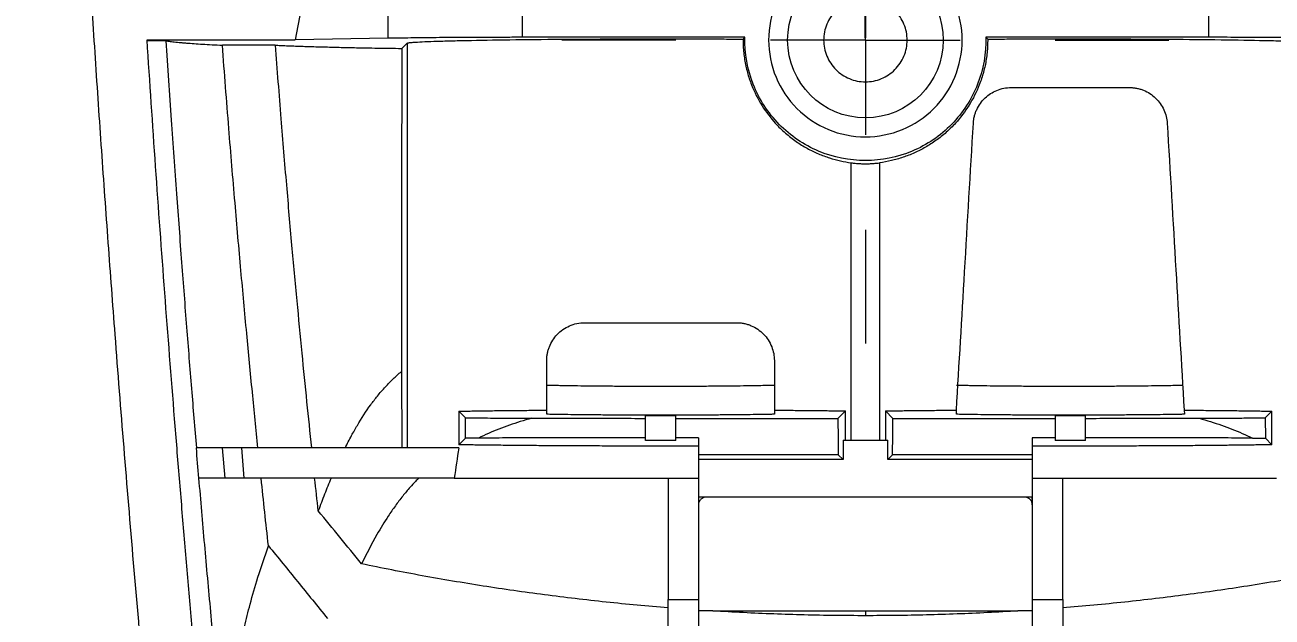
# Model space of a CAD drawing. Header units: inches. Extents: x 1631 to 3663, y 1126 to 1454.
# Drawn here: x 2382.95 to 2415.83, y 1269.89 to 1285.5 of the extents above; entities that cross this region are included whole.
import ezdxf

# ---------------------------------------------------------------- set-up
doc = ezdxf.new("R2010")
doc.units = ezdxf.units.IN
doc.header["$LTSCALE"] = 15
doc.styles.get("Standard").update_dxf_attribs({"font": 'txt', "bigfont": 'gbcbig.shx'})
doc.dimstyles.new('3', dxfattribs={"dimtxt": 3, "dimasz": 1, "dimexe": 0.18, "dimexo": 0.0625, "dimgap": 0.09, "dimtad": 0, "dimdsep": 46, "dimtxsty": 'Standard', "dimcen": 1, "dimclrd": 3, "dimclre": 3, "dimadec": 0, "dimazin": 2, "dimtfac": 1, "dimtofl": 0, "dimtmove": 0, "dimatfit": 3, "dimfxl": 1, "dimtolj": 1, "dimtzin": 0, "dimarcsym": 0})

# ---------------------------------------------------------------- blocks, each defined once
blk = doc.blocks.new('SW_CENTERMARKSYMBOL_1')
at = {"color": 0, "linetype": 'Continuous', "lineweight": 0}
for p, q in [((0, 5), (0, 8)), ((0, 0), (0, 2.5)), ((-5, 0), (-8, 0)), ((0, 0), (-2.5, 0)), ((0, 0), (0, -2.5)), ((0, 0), (2.5, 0)), ((5, 0), (8, 0)), ((0, -5), (0, -8))]:
    blk.add_line(p, q, dxfattribs=at)
blk = doc.blocks.new('*D274')
at = {"color": 3, "lineweight": -2}
for p, q in [((2382.955, 1339.332), (2382.955, 1343.191)), ((2405.107, 1285.167), (2405.107, 1343.191)), ((2383.955, 1343.011), (2388.441, 1343.011)), ((2404.107, 1343.011), (2399.621, 1343.011))]:
    blk.add_line(p, q, dxfattribs=at)
at = {"color": 3}
for points in [[(2383.955, 1343.177), (2383.955, 1342.844), (2382.955, 1343.011)], [(2404.107, 1343.177), (2404.107, 1342.844), (2405.107, 1343.011)]]:
    blk.add_solid(points, dxfattribs=at)
at = {"layer": 'Defpoints', "color": 0}
for p in [(2382.955, 1343.011), (2382.955, 1339.27), (2405.107, 1285.104)]:
    blk.add_point(p, dxfattribs=at)
at = {"color": 0, "insert": (2394.031, 1343.011), "char_height": 3, "attachment_point": 5}
blk.add_mtext('\\A1;22.15', dxfattribs=at)
blk = doc.blocks.new('*D275')
at = {"color": 3, "lineweight": -2}
for p, q in [((2405.107, 1285.167), (2405.107, 1342.416)), ((2406.107, 1342.236), (2410.593, 1342.236)), ((2426.26, 1342.236), (2421.773, 1342.236)), ((2427.26, 1339.332), (2427.26, 1342.416))]:
    blk.add_line(p, q, dxfattribs=at)
at = {"color": 3}
for points in [[(2406.107, 1342.402), (2406.107, 1342.069), (2405.107, 1342.236)], [(2426.26, 1342.402), (2426.26, 1342.069), (2427.26, 1342.236)]]:
    blk.add_solid(points, dxfattribs=at)
at = {"layer": 'Defpoints', "color": 0}
for p in [(2427.26, 1342.236), (2427.26, 1339.27), (2405.107, 1285.104)]:
    blk.add_point(p, dxfattribs=at)
at = {"color": 0, "insert": (2416.183, 1342.236), "char_height": 3, "attachment_point": 5}
blk.add_mtext('\\A1;22.15', dxfattribs=at)
blk = doc.blocks.new('*D276')
at = {"color": 3, "lineweight": -2}
for p, q in [((2421.067, 1307.996), (2433.765, 1307.996)), ((2433.585, 1306.996), (2433.585, 1287.706)), ((2433.585, 1257.236), (2433.585, 1276.526)), ((2405.17, 1256.236), (2433.765, 1256.236))]:
    blk.add_line(p, q, dxfattribs=at)
at = {"color": 3}
for points in [[(2433.418, 1306.996), (2433.751, 1306.996), (2433.585, 1307.996)], [(2433.418, 1257.236), (2433.751, 1257.236), (2433.585, 1256.236)]]:
    blk.add_solid(points, dxfattribs=at)
at = {"layer": 'Defpoints', "color": 0}
for p in [(2421.005, 1307.996), (2433.585, 1307.996), (2405.107, 1256.236)]:
    blk.add_point(p, dxfattribs=at)
at = {"color": 0, "insert": (2433.585, 1282.116), "char_height": 3, "attachment_point": 5, "rotation": 90}
blk.add_mtext('\\A1;51.76', dxfattribs=at)

msp = doc.modelspace()

# ---------------------------------------------------------------- linework, layer by layer
at = {"color": 7, "linetype": 'Continuous', "lineweight": 15}
for p, q in [((2390.226, 1285.897), (2390.081, 1285.109)), ((2392.531, 1285.152), (2392.531, 1285.857)), ((2396.066, 1285.178), (2396.066, 1285.831)), ((2414.148, 1285.831), (2414.148, 1285.178)), ((2386.173, 1285.109), (2390.081, 1285.109)), ((2386.671, 1285.088), (2386.173, 1285.088)), ((2389.549, 1284.97), (2388.159, 1284.97)), ((2392.531, 1285.152), (2390.081, 1285.109)), ((2392.888, 1284.886), (2393.026, 1285.024)), ((2393.026, 1285.024), (2393.026, 1274.354)), ((2401.931, 1285.178), (2396.066, 1285.178)), ((2414.148, 1285.178), (2408.283, 1285.178)), ((2408.283, 1285.178), (2408.331, 1285.131)), ((2404.731, 1274.554), (2404.731, 1281.869)), ((2405.483, 1281.869), (2405.483, 1274.554)), ((2396.707, 1275.348), (2396.707, 1276.654)), ((2402.707, 1276.654), (2402.707, 1275.348)), ((2394.39, 1275.322), (2394.39, 1274.437)), ((2394.39, 1275.322), (2394.567, 1275.145)), ((2394.565, 1274.612), (2394.567, 1275.145)), ((2396.707, 1275.24), (2396.707, 1275.348)), ((2399.307, 1275.205), (2400.107, 1275.205)), ((2399.307, 1274.553), (2399.307, 1275.205)), ((2400.107, 1274.553), (2400.107, 1275.205)), ((2402.707, 1275.348), (2402.707, 1275.24)), ((2404.382, 1275.13), (2404.582, 1275.329)), ((2404.582, 1274.554), (2404.582, 1275.329)), ((2405.633, 1275.329), (2405.633, 1274.554)), ((2405.633, 1275.329), (2405.832, 1275.13)), ((2407.507, 1275.24), (2407.507, 1275.351)), ((2407.507, 1275.24), (2407.507, 1275.348)), ((2410.107, 1275.205), (2410.907, 1275.205)), ((2410.107, 1275.205), (2410.107, 1274.553)), ((2410.907, 1274.553), (2410.907, 1275.205)), ((2413.508, 1275.348), (2413.514, 1275.24)), ((2415.647, 1275.145), (2415.824, 1275.322)), ((2415.647, 1275.145), (2415.65, 1274.612)), ((2415.824, 1274.437), (2415.824, 1275.322)), ((2394.565, 1274.612), (2394.39, 1274.437)), ((2400.107, 1274.553), (2399.307, 1274.553)), ((2400.707, 1274.623), (2400.107, 1274.622)), ((2400.707, 1274.623), (2400.707, 1274.402)), ((2400.707, 1274.402), (2400.707, 1273.554)), ((2404.518, 1274.554), (2404.518, 1274.044)), ((2404.518, 1274.554), (2404.582, 1274.554)), ((2405.633, 1274.554), (2405.697, 1274.554)), ((2405.697, 1274.044), (2405.697, 1274.554)), ((2410.107, 1274.622), (2409.507, 1274.623)), ((2409.507, 1274.623), (2409.507, 1274.402)), ((2409.507, 1274.402), (2409.507, 1273.554)), ((2410.907, 1274.553), (2410.107, 1274.553)), ((2415.824, 1274.437), (2415.65, 1274.612)), ((2388.166, 1274.354), (2387.473, 1274.354)), ((2388.231, 1273.554), (2388.166, 1274.354)), ((2388.66, 1274.354), (2388.166, 1274.354)), ((2388.66, 1274.354), (2388.726, 1273.554)), ((2394.388, 1274.354), (2388.66, 1274.354)), ((2404.391, 1274.17), (2404.518, 1274.044)), ((2405.697, 1274.044), (2405.823, 1274.17)), ((2404.518, 1274.044), (2400.707, 1274.044)), ((2409.507, 1274.044), (2405.697, 1274.044)), ((2388.231, 1273.554), (2387.541, 1273.554)), ((2388.725, 1273.554), (2388.231, 1273.554)), ((2394.27, 1273.554), (2388.725, 1273.554)), ((2409.507, 1273.054), (2400.707, 1273.054)), ((2399.907, 1270.36), (2400.707, 1270.36)), ((2409.507, 1270.36), (2410.307, 1270.36)), ((2401.085, 1270.055), (2400.707, 1270.054)), ((2409.507, 1270.054), (2409.129, 1270.055))]:
    msp.add_line(p, q, dxfattribs=at)
msp.add_circle((2405.107, 1285.104), 2.05, dxfattribs=at)
for points, knots in [([(2384.358, 1291.917), (2384.404, 1291.109), (2384.497, 1289.49), (2384.647, 1287.061), (2384.803, 1284.628), (2384.968, 1282.195), (2385.141, 1279.765), (2385.336, 1277.156), (2385.557, 1274.342), (2385.809, 1271.305), (2386.08, 1268.211), (2386.274, 1266.135), (2386.372, 1265.089)], [0, 0, 0, 0, 0.0900034, 0.1802726, 0.2707141, 0.3612297, 0.4517161, 0.542065, 0.6528956, 0.7664833, 0.8823593, 1, 1, 1, 1]), ([(2405.107, 1287.654), (2404.773, 1287.654), (2404.44, 1287.588), (2403.823, 1287.333), (2403.54, 1287.144), (2403.068, 1286.672), (2402.879, 1286.389), (2402.624, 1285.772), (2402.557, 1285.438), (2402.557, 1284.771), (2402.624, 1284.437), (2402.879, 1283.82), (2403.068, 1283.537), (2403.54, 1283.065), (2403.823, 1282.876), (2404.44, 1282.621), (2404.773, 1282.554), (2405.107, 1282.554)], [0, 0, 0, 0, 0.125, 0.125, 0.25, 0.25, 0.375, 0.375, 0.5, 0.5, 0.625, 0.625, 0.75, 0.75, 0.875, 0.875, 1, 1, 1, 1]), ([(2405.107, 1282.554), (2405.441, 1282.554), (2405.775, 1282.621), (2406.391, 1282.876), (2406.674, 1283.065), (2407.146, 1283.537), (2407.335, 1283.82), (2407.591, 1284.437), (2407.657, 1284.771), (2407.657, 1285.438), (2407.591, 1285.772), (2407.335, 1286.389), (2407.146, 1286.672), (2406.674, 1287.144), (2406.391, 1287.333), (2405.775, 1287.588), (2405.441, 1287.654), (2405.107, 1287.654)], [0, 0, 0, 0, 0.125, 0.125, 0.25, 0.25, 0.375, 0.375, 0.5, 0.5, 0.625, 0.625, 0.75, 0.75, 0.875, 0.875, 1, 1, 1, 1]), ([(2405.107, 1286.204), (2404.963, 1286.204), (2404.819, 1286.176), (2404.553, 1286.066), (2404.431, 1285.984), (2404.228, 1285.78), (2404.146, 1285.658), (2404.036, 1285.392), (2404.007, 1285.248), (2404.007, 1284.96), (2404.036, 1284.817), (2404.146, 1284.55), (2404.228, 1284.428), (2404.431, 1284.225), (2404.553, 1284.143), (2404.819, 1284.033), (2404.963, 1284.004), (2405.107, 1284.004)], [0, 0, 0, 0, 0.125, 0.125, 0.25, 0.25, 0.375, 0.375, 0.5, 0.5, 0.625, 0.625, 0.75, 0.75, 0.875, 0.875, 1, 1, 1, 1]), ([(2405.107, 1284.004), (2405.251, 1284.004), (2405.395, 1284.033), (2405.661, 1284.143), (2405.783, 1284.225), (2405.987, 1284.428), (2406.068, 1284.55), (2406.179, 1284.817), (2406.207, 1284.96), (2406.207, 1285.248), (2406.179, 1285.392), (2406.068, 1285.658), (2405.987, 1285.78), (2405.783, 1285.984), (2405.661, 1286.066), (2405.395, 1286.176), (2405.251, 1286.204), (2405.107, 1286.204)], [0, 0, 0, 0, 0.125, 0.125, 0.25, 0.25, 0.375, 0.375, 0.5, 0.5, 0.625, 0.625, 0.75, 0.75, 0.875, 0.875, 1, 1, 1, 1]), ([(2387.756, 1265.324), (2387.703, 1265.886), (2387.598, 1267.003), (2387.447, 1268.67), (2387.301, 1270.316), (2387.162, 1271.94), (2387.028, 1273.539), (2386.851, 1275.702), (2386.638, 1278.443), (2386.396, 1281.772), (2386.247, 1283.997), (2386.173, 1285.109)], [0, 0, 0, 0, 0.085545, 0.170122, 0.2536, 0.335855, 0.416774, 0.496248, 0.663867, 0.831914, 1, 1, 1, 1]), ([(2386.671, 1285.088), (2386.688, 1285.085), (2386.722, 1285.079), (2386.784, 1285.071), (2386.853, 1285.062), (2386.93, 1285.053), (2387.015, 1285.045), (2387.109, 1285.036), (2387.237, 1285.026), (2387.408, 1285.013), (2387.633, 1284.998), (2387.88, 1284.984), (2388.066, 1284.975), (2388.159, 1284.971)], [0, 0, 0, 0, 0.072781, 0.145316, 0.217628, 0.289735, 0.36166, 0.433422, 0.505044, 0.63267, 0.757612, 0.880006, 1, 1, 1, 1]), ([(2386.671, 1285.088), (2386.718, 1284.391), (2386.808, 1283.045), (2386.946, 1281.095), (2387.08, 1279.275), (2387.212, 1277.563), (2387.341, 1275.935), (2387.43, 1274.875), (2387.473, 1274.354)], [0, 0, 0, 0, 0.194482, 0.375593, 0.544485, 0.703157, 0.854264, 1, 1, 1, 1]), ([(2389.097, 1274.354), (2389.047, 1274.843), (2388.945, 1275.848), (2388.796, 1277.406), (2388.643, 1279.07), (2388.485, 1280.871), (2388.321, 1282.852), (2388.215, 1284.239), (2388.159, 1284.97)], [0, 0, 0, 0, 0.1383295, 0.2848615, 0.4408073, 0.6090009, 0.7937664, 1, 1, 1, 1]), ([(2389.549, 1284.971), (2389.597, 1284.968), (2389.693, 1284.964), (2389.845, 1284.958), (2390.001, 1284.952), (2390.163, 1284.946), (2390.396, 1284.938), (2390.711, 1284.929), (2391.116, 1284.918), (2391.527, 1284.908), (2391.902, 1284.901), (2392.247, 1284.895), (2392.557, 1284.89), (2392.777, 1284.887), (2392.888, 1284.886)], [0, 0, 0, 0, 0.065287, 0.129391, 0.192342, 0.254172, 0.314914, 0.449009, 0.575894, 0.688079, 0.792907, 0.86111, 0.930068, 1, 1, 1, 1]), ([(2389.549, 1284.97), (2389.599, 1284.324), (2389.694, 1283.095), (2389.84, 1281.337), (2389.98, 1279.736), (2390.116, 1278.259), (2390.248, 1276.883), (2390.376, 1275.591), (2390.463, 1274.758), (2390.505, 1274.354)], [0, 0, 0, 0, 0.182298, 0.346478, 0.496106, 0.634492, 0.763892, 0.885592, 1, 1, 1, 1]), ([(2396.066, 1285.178), (2395.993, 1285.178), (2395.847, 1285.178), (2395.628, 1285.177), (2395.412, 1285.177), (2395.197, 1285.176), (2394.984, 1285.176), (2394.773, 1285.175), (2394.564, 1285.174), (2394.357, 1285.173), (2394.098, 1285.171), (2393.793, 1285.168), (2393.45, 1285.165), (2393.125, 1285.161), (2392.816, 1285.157), (2392.626, 1285.154), (2392.531, 1285.152)], [0, 0, 0, 0, 0.056046, 0.111723, 0.167134, 0.222388, 0.27759, 0.33285, 0.388275, 0.44397, 0.500042, 0.600636, 0.700305, 0.799671, 0.899362, 1, 1, 1, 1]), ([(2393.026, 1285.024), (2393.029, 1285.025), (2393.035, 1285.028), (2393.057, 1285.033), (2393.089, 1285.037), (2393.132, 1285.042), (2393.184, 1285.046), (2393.288, 1285.054), (2393.48, 1285.064), (2393.811, 1285.076), (2394.224, 1285.088), (2394.874, 1285.102), (2395.858, 1285.117), (2397.02, 1285.128), (2398.013, 1285.134), (2398.783, 1285.136), (2399.566, 1285.138), (2400.265, 1285.137), (2400.871, 1285.136), (2401.384, 1285.134), (2401.717, 1285.132), (2401.884, 1285.131)], [0, 0, 0, 0, 0.020983, 0.041886, 0.062743, 0.083584, 0.104443, 0.125352, 0.188019, 0.250492, 0.312891, 0.375396, 0.500024, 0.62465, 0.68711, 0.749554, 0.811986, 0.874688, 0.916435, 0.958119, 1, 1, 1, 1]), ([(2401.884, 1285.131), (2401.884, 1285.07), (2401.885, 1284.95), (2401.899, 1284.77), (2401.923, 1284.593), (2401.955, 1284.42), (2401.996, 1284.252), (2402.046, 1284.087), (2402.155, 1283.784), (2402.364, 1283.37), (2402.683, 1282.953), (2402.995, 1282.649), (2403.279, 1282.428), (2403.572, 1282.246), (2403.869, 1282.102), (2404.165, 1281.993), (2404.456, 1281.913), (2404.639, 1281.884), (2404.731, 1281.869)], [0, 0, 0, 0, 0.034532, 0.068685, 0.102471, 0.135905, 0.169001, 0.201774, 0.234238, 0.353872, 0.467396, 0.54316, 0.618313, 0.693289, 0.768523, 0.844444, 0.92147, 1, 1, 1, 1]), ([(2405.107, 1281.928), (2404.685, 1281.928), (2404.263, 1282.013), (2403.486, 1282.34), (2403.13, 1282.582), (2402.54, 1283.186), (2402.306, 1283.547), (2401.997, 1284.332), (2401.922, 1284.756), (2401.931, 1285.178)], [0, 0, 0, 0, 0.25, 0.25, 0.5, 0.5, 0.75, 0.75, 1, 1, 1, 1]), ([(2408.283, 1285.178), (2408.293, 1284.756), (2408.217, 1284.332), (2407.908, 1283.547), (2407.674, 1283.186), (2407.084, 1282.582), (2406.729, 1282.34), (2405.951, 1282.013), (2405.529, 1281.928), (2405.107, 1281.928)], [0, 0, 0, 0, 0.25, 0.25, 0.5, 0.5, 0.75, 0.75, 1, 1, 1, 1]), ([(2408.331, 1285.131), (2408.33, 1285.072), (2408.329, 1284.953), (2408.316, 1284.777), (2408.294, 1284.603), (2408.262, 1284.43), (2408.221, 1284.26), (2408.17, 1284.092), (2408.062, 1283.791), (2407.855, 1283.375), (2407.541, 1282.965), (2407.24, 1282.668), (2406.974, 1282.455), (2406.692, 1282.275), (2406.397, 1282.125), (2406.093, 1282.007), (2405.782, 1281.918), (2405.585, 1281.886), (2405.483, 1281.869)], [0, 0, 0, 0, 0.033786, 0.067278, 0.100586, 0.133824, 0.167105, 0.200542, 0.234247, 0.350522, 0.467387, 0.537135, 0.607633, 0.679766, 0.754364, 0.832176, 0.913864, 1, 1, 1, 1]), ([(2408.331, 1285.131), (2408.414, 1285.131), (2408.58, 1285.132), (2408.833, 1285.134), (2409.087, 1285.135), (2409.344, 1285.136), (2409.602, 1285.136), (2410.036, 1285.137), (2410.648, 1285.138), (2411.431, 1285.136), (2412.201, 1285.134), (2413.195, 1285.128), (2414.356, 1285.117), (2415.341, 1285.102), (2415.991, 1285.088), (2416.403, 1285.076), (2416.735, 1285.064), (2416.954, 1285.052), (2417.087, 1285.042), (2417.164, 1285.033), (2417.18, 1285.027), (2417.189, 1285.024)], [0, 0, 0, 0, 0.020974, 0.041872, 0.062725, 0.083566, 0.104427, 0.125341, 0.188, 0.250479, 0.312881, 0.375385, 0.500013, 0.624641, 0.687102, 0.749544, 0.811973, 0.874681, 0.916419, 0.958105, 1, 1, 1, 1]), ([(2417.683, 1285.152), (2417.631, 1285.153), (2417.526, 1285.155), (2417.362, 1285.157), (2417.192, 1285.16), (2417.017, 1285.162), (2416.836, 1285.164), (2416.651, 1285.166), (2416.46, 1285.168), (2416.263, 1285.17), (2416.009, 1285.172), (2415.694, 1285.174), (2415.316, 1285.175), (2414.932, 1285.177), (2414.542, 1285.178), (2414.28, 1285.178), (2414.148, 1285.178)], [0, 0, 0, 0, 0.056048, 0.111726, 0.167139, 0.222393, 0.277596, 0.332856, 0.38828, 0.443974, 0.500044, 0.600641, 0.700311, 0.799676, 0.899365, 1, 1, 1, 1]), ([(2392.888, 1284.886), (2392.887, 1284.543), (2392.886, 1283.86), (2392.884, 1282.839), (2392.883, 1281.827), (2392.881, 1280.425), (2392.879, 1278.607), (2392.878, 1277.123), (2392.878, 1276.37)], [0, 0, 0, 0, 0.121062, 0.241089, 0.360089, 0.478069, 0.735104, 1, 1, 1, 1]), ([(2407.952, 1282.913), (2407.954, 1282.944), (2407.96, 1283.006), (2407.978, 1283.096), (2408.004, 1283.184), (2408.052, 1283.301), (2408.132, 1283.44), (2408.257, 1283.584), (2408.404, 1283.699), (2408.571, 1283.786), (2408.754, 1283.844), (2408.885, 1283.851), (2408.95, 1283.854)], [0, 0, 0, 0, 0.060019, 0.1195002, 0.1790442, 0.2392497, 0.3673274, 0.4933075, 0.616009, 0.7397821, 0.8701693, 1, 1, 1, 1]), ([(2412.064, 1283.854), (2412.096, 1283.854), (2412.16, 1283.852), (2412.254, 1283.838), (2412.346, 1283.816), (2412.467, 1283.774), (2412.609, 1283.701), (2412.76, 1283.581), (2412.885, 1283.437), (2412.978, 1283.273), (2413.042, 1283.096), (2413.056, 1282.974), (2413.063, 1282.913)], [0, 0, 0, 0, 0.063589, 0.126725, 0.189947, 0.253795, 0.383137, 0.510841, 0.636805, 0.762234, 0.881507, 1, 1, 1, 1]), ([(2407.507, 1275.349), (2407.578, 1276.564), (2407.727, 1279.085), (2407.875, 1281.607), (2407.952, 1282.913)], [0, 0, 0, 0, 0.481898, 1, 1, 1, 1]), ([(2413.063, 1282.913), (2413.138, 1281.625), (2413.287, 1279.103), (2413.435, 1276.582), (2413.508, 1275.348)], [0, 0, 0, 0, 0.510838, 1, 1, 1, 1]), ([(2404.731, 1281.869), (2404.748, 1281.867), (2404.78, 1281.863), (2404.837, 1281.857), (2404.91, 1281.851), (2405, 1281.846), (2405.107, 1281.844), (2405.214, 1281.846), (2405.315, 1281.852), (2405.408, 1281.86), (2405.458, 1281.866), (2405.483, 1281.869)], [0, 0, 0, 0, 0.083432, 0.165926, 0.249137, 0.374615, 0.499886, 0.624949, 0.750472, 0.87512, 1, 1, 1, 1]), ([(2396.707, 1276.654), (2396.708, 1276.686), (2396.71, 1276.749), (2396.723, 1276.842), (2396.745, 1276.933), (2396.786, 1277.053), (2396.86, 1277.197), (2396.98, 1277.35), (2397.129, 1277.479), (2397.305, 1277.577), (2397.5, 1277.642), (2397.638, 1277.65), (2397.707, 1277.654)], [0, 0, 0, 0, 0.0579047, 0.1153889, 0.173086, 0.2316223, 0.3527384, 0.4753559, 0.6027902, 0.7325613, 0.8665274, 1, 1, 1, 1]), ([(2397.707, 1277.654), (2398.353, 1277.654), (2399.03, 1277.654), (2400.384, 1277.654), (2401.061, 1277.654), (2401.707, 1277.654)], [0, 0, 0, 0, 0.5, 0.5, 1, 1, 1, 1]), ([(2401.707, 1277.654), (2401.741, 1277.654), (2401.808, 1277.652), (2401.906, 1277.636), (2402.003, 1277.612), (2402.127, 1277.566), (2402.274, 1277.487), (2402.426, 1277.36), (2402.551, 1277.203), (2402.64, 1277.028), (2402.697, 1276.842), (2402.704, 1276.717), (2402.707, 1276.654)], [0, 0, 0, 0, 0.064849, 0.129182, 0.193583, 0.258634, 0.388816, 0.515899, 0.642423, 0.770026, 0.88512, 1, 1, 1, 1]), ([(2391.394, 1274.354), (2391.45, 1274.462), (2391.552, 1274.662), (2391.769, 1275.046), (2391.993, 1275.395), (2392.249, 1275.73), (2392.446, 1275.957), (2392.658, 1276.174), (2392.804, 1276.305), (2392.878, 1276.37)], [0, 0, 0, 0, 0.148006, 0.273451, 0.533331, 0.646089, 0.77389, 0.886591, 1, 1, 1, 1]), ([(2392.878, 1276.37), (2392.88, 1276.06), (2392.884, 1275.388), (2392.888, 1274.716), (2392.89, 1274.354)], [0, 0, 0, 0, 0.461069, 1, 1, 1, 1]), ([(2396.707, 1276.011), (2396.739, 1276.01), (2396.803, 1276.009), (2396.908, 1276.006), (2397.02, 1276.004), (2397.14, 1276.001), (2397.329, 1275.998), (2397.604, 1275.994), (2397.982, 1275.989), (2398.388, 1275.986), (2398.957, 1275.983), (2399.707, 1275.981), (2400.457, 1275.983), (2401.027, 1275.986), (2401.432, 1275.989), (2401.81, 1275.994), (2402.116, 1275.998), (2402.357, 1276.003), (2402.545, 1276.007), (2402.653, 1276.01), (2402.707, 1276.011)], [0, 0, 0, 0, 0.025279, 0.050403, 0.075442, 0.100462, 0.125532, 0.188129, 0.250629, 0.312969, 0.375502, 0.500003, 0.624506, 0.686966, 0.749382, 0.811809, 0.874485, 0.916198, 0.957931, 1, 1, 1, 1]), ([(2407.507, 1276.011), (2407.539, 1276.01), (2407.602, 1276.009), (2407.706, 1276.006), (2407.817, 1276.004), (2407.935, 1276.001), (2408.122, 1275.998), (2408.393, 1275.994), (2408.765, 1275.99), (2409.166, 1275.986), (2409.728, 1275.983), (2410.47, 1275.981), (2411.213, 1275.983), (2411.779, 1275.986), (2412.184, 1275.989), (2412.562, 1275.993), (2412.869, 1275.998), (2413.112, 1276.002), (2413.303, 1276.006), (2413.413, 1276.009), (2413.469, 1276.01)], [0, 0, 0, 0, 0.0252732, 0.0503956, 0.0754332, 0.1004529, 0.1255214, 0.1881152, 0.2506171, 0.3129585, 0.375492, 0.5000035, 0.6245161, 0.6869756, 0.7493943, 0.8118217, 0.8744954, 0.9162072, 0.9579389, 1, 1, 1, 1]), ([(2394.39, 1275.322), (2394.445, 1275.323), (2394.554, 1275.325), (2394.728, 1275.327), (2394.906, 1275.33), (2395.091, 1275.333), (2395.28, 1275.335), (2395.474, 1275.337), (2395.672, 1275.34), (2395.873, 1275.342), (2396.078, 1275.343), (2396.285, 1275.345), (2396.494, 1275.347), (2396.637, 1275.348), (2396.707, 1275.348)], [0, 0, 0, 0, 0.088153, 0.175429, 0.261829, 0.347353, 0.432001, 0.515772, 0.598667, 0.680686, 0.761829, 0.842095, 0.921486, 1, 1, 1, 1]), ([(2394.567, 1275.145), (2394.675, 1275.144), (2394.894, 1275.143), (2395.231, 1275.142), (2395.579, 1275.14), (2395.939, 1275.139), (2396.184, 1275.138), (2396.308, 1275.138)], [0, 0, 0, 0, 0.189042, 0.383463, 0.583367, 0.78885, 1, 1, 1, 1]), ([(2396.308, 1275.138), (2396.209, 1275.108), (2396.012, 1275.05), (2395.724, 1274.953), (2395.444, 1274.85), (2395.171, 1274.738), (2394.995, 1274.655), (2394.907, 1274.614)], [0, 0, 0, 0, 0.20492, 0.404835, 0.602664, 0.800911, 1, 1, 1, 1]), ([(2396.308, 1275.138), (2396.558, 1275.137), (2397.057, 1275.136), (2397.806, 1275.135), (2398.556, 1275.134), (2399.057, 1275.133), (2399.307, 1275.133)], [0, 0, 0, 0, 0.25021, 0.500259, 0.750179, 1, 1, 1, 1]), ([(2402.707, 1275.24), (2402.675, 1275.239), (2402.612, 1275.238), (2402.507, 1275.236), (2402.395, 1275.234), (2402.276, 1275.232), (2402.087, 1275.229), (2401.813, 1275.226), (2401.435, 1275.222), (2401.029, 1275.22), (2400.459, 1275.217), (2399.707, 1275.216), (2398.956, 1275.217), (2398.385, 1275.22), (2397.979, 1275.222), (2397.602, 1275.226), (2397.297, 1275.23), (2397.056, 1275.233), (2396.869, 1275.236), (2396.761, 1275.239), (2396.707, 1275.24)], [0, 0, 0, 0, 0.025198, 0.050243, 0.075202, 0.100143, 0.125134, 0.187708, 0.25018, 0.312607, 0.375228, 0.500012, 0.624795, 0.687342, 0.749844, 0.81224, 0.87489, 0.916469, 0.958068, 1, 1, 1, 1]), ([(2400.107, 1275.132), (2400.392, 1275.132), (2400.961, 1275.131), (2401.816, 1275.131), (2402.671, 1275.13), (2403.526, 1275.13), (2404.097, 1275.13), (2404.382, 1275.13)], [0, 0, 0, 0, 0.200004, 0.399975, 0.599944, 0.799942, 1, 1, 1, 1]), ([(2402.707, 1275.348), (2402.782, 1275.348), (2402.931, 1275.347), (2403.151, 1275.345), (2403.368, 1275.343), (2403.582, 1275.341), (2403.792, 1275.339), (2403.997, 1275.337), (2404.198, 1275.334), (2404.394, 1275.332), (2404.519, 1275.33), (2404.582, 1275.329)], [0, 0, 0, 0, 0.106776, 0.214636, 0.32358, 0.433607, 0.544719, 0.656913, 0.770192, 0.884554, 1, 1, 1, 1]), ([(2404.382, 1275.13), (2404.384, 1274.969), (2404.387, 1274.647), (2404.39, 1274.329), (2404.391, 1274.171)], [0, 0, 0, 0, 0.500003, 1, 1, 1, 1]), ([(2405.633, 1275.329), (2405.691, 1275.33), (2405.807, 1275.332), (2405.989, 1275.334), (2406.172, 1275.336), (2406.359, 1275.338), (2406.548, 1275.34), (2406.738, 1275.342), (2406.929, 1275.344), (2407.121, 1275.346), (2407.313, 1275.347), (2407.443, 1275.348), (2407.507, 1275.349)], [0, 0, 0, 0, 0.10789, 0.214026, 0.318409, 0.421039, 0.521916, 0.621039, 0.718409, 0.814026, 0.90789, 1, 1, 1, 1]), ([(2405.823, 1274.171), (2405.825, 1274.329), (2405.828, 1274.647), (2405.83, 1274.969), (2405.832, 1275.13)], [0, 0, 0, 0, 0.499948, 1, 1, 1, 1]), ([(2405.832, 1275.13), (2406.117, 1275.13), (2406.688, 1275.13), (2407.544, 1275.13), (2408.399, 1275.131), (2409.253, 1275.131), (2409.823, 1275.132), (2410.107, 1275.132)], [0, 0, 0, 0, 0.2000589, 0.4000575, 0.6000265, 0.7999971, 1, 1, 1, 1]), ([(2413.514, 1275.24), (2413.482, 1275.239), (2413.419, 1275.238), (2413.314, 1275.236), (2413.203, 1275.234), (2413.084, 1275.232), (2412.896, 1275.229), (2412.621, 1275.226), (2412.244, 1275.223), (2411.838, 1275.22), (2411.267, 1275.217), (2410.514, 1275.216), (2409.761, 1275.217), (2409.189, 1275.22), (2408.782, 1275.222), (2408.403, 1275.226), (2408.098, 1275.23), (2407.857, 1275.233), (2407.669, 1275.236), (2407.561, 1275.239), (2407.507, 1275.24)], [0, 0, 0, 0, 0.025198, 0.050243, 0.075203, 0.100143, 0.125134, 0.187709, 0.25018, 0.312607, 0.375229, 0.500012, 0.624794, 0.687341, 0.749843, 0.812239, 0.874889, 0.916465, 0.958064, 1, 1, 1, 1]), ([(2410.907, 1275.133), (2411.157, 1275.133), (2411.658, 1275.134), (2412.408, 1275.135), (2413.158, 1275.136), (2413.657, 1275.137), (2413.906, 1275.138)], [0, 0, 0, 0, 0.24981, 0.499726, 0.74978, 1, 1, 1, 1]), ([(2413.508, 1275.348), (2413.585, 1275.348), (2413.74, 1275.347), (2413.968, 1275.345), (2414.193, 1275.343), (2414.415, 1275.341), (2414.633, 1275.339), (2414.847, 1275.336), (2415.056, 1275.334), (2415.259, 1275.331), (2415.455, 1275.328), (2415.645, 1275.325), (2415.764, 1275.323), (2415.824, 1275.322)], [0, 0, 0, 0, 0.085696, 0.172434, 0.260215, 0.349039, 0.438905, 0.529814, 0.621766, 0.71476, 0.808798, 0.903877, 1, 1, 1, 1]), ([(2413.906, 1275.138), (2414.061, 1275.138), (2414.365, 1275.139), (2414.809, 1275.141), (2415.236, 1275.143), (2415.512, 1275.144), (2415.647, 1275.145)], [0, 0, 0, 0, 0.263044, 0.517271, 0.762857, 1, 1, 1, 1]), ([(2413.906, 1275.138), (2414.006, 1275.108), (2414.203, 1275.049), (2414.491, 1274.953), (2414.771, 1274.85), (2415.043, 1274.738), (2415.22, 1274.655), (2415.308, 1274.614)], [0, 0, 0, 0, 0.205239, 0.405306, 0.603132, 0.801224, 1, 1, 1, 1]), ([(2400.707, 1274.402), (2400.623, 1274.401), (2400.454, 1274.401), (2400.197, 1274.401), (2399.939, 1274.401), (2399.679, 1274.401), (2399.417, 1274.401), (2399.154, 1274.401), (2398.89, 1274.401), (2398.626, 1274.402), (2398.363, 1274.403), (2398.1, 1274.404), (2397.838, 1274.405), (2397.578, 1274.406), (2397.319, 1274.407), (2397.064, 1274.408), (2396.811, 1274.41), (2396.562, 1274.412), (2396.317, 1274.414), (2396.077, 1274.416), (2395.842, 1274.418), (2395.613, 1274.42), (2395.39, 1274.423), (2395.174, 1274.425), (2394.965, 1274.428), (2394.764, 1274.431), (2394.571, 1274.434), (2394.45, 1274.436), (2394.39, 1274.437)], [0, 0, 0, 0, 0.035737, 0.071692, 0.107864, 0.144255, 0.180863, 0.21769, 0.254734, 0.291997, 0.329477, 0.367175, 0.405092, 0.443226, 0.481578, 0.520148, 0.558937, 0.597943, 0.637167, 0.67661, 0.71627, 0.756149, 0.796245, 0.83656, 0.877093, 0.917844, 0.958813, 1, 1, 1, 1]), ([(2394.907, 1274.614), (2394.849, 1274.613), (2394.735, 1274.613), (2394.621, 1274.612), (2394.565, 1274.612)], [0, 0, 0, 0, 0.502007, 1, 1, 1, 1]), ([(2399.307, 1274.621), (2399.062, 1274.621), (2398.571, 1274.62), (2397.835, 1274.619), (2397.101, 1274.618), (2396.368, 1274.617), (2395.637, 1274.615), (2395.15, 1274.614), (2394.907, 1274.614)], [0, 0, 0, 0, 0.166862, 0.333619, 0.500291, 0.666898, 0.833461, 1, 1, 1, 1]), ([(2404.731, 1274.554), (2404.825, 1274.554), (2404.965, 1274.554), (2405.249, 1274.554), (2405.39, 1274.554), (2405.483, 1274.554)], [0, 0, 0, 0, 0.5, 0.5, 1, 1, 1, 1]), ([(2415.824, 1274.437), (2415.77, 1274.436), (2415.662, 1274.434), (2415.49, 1274.432), (2415.312, 1274.429), (2415.127, 1274.426), (2414.937, 1274.424), (2414.74, 1274.422), (2414.538, 1274.42), (2414.332, 1274.418), (2414.12, 1274.416), (2413.905, 1274.414), (2413.686, 1274.412), (2413.463, 1274.41), (2413.238, 1274.409), (2413.01, 1274.408), (2412.779, 1274.406), (2412.547, 1274.405), (2412.313, 1274.404), (2412.078, 1274.403), (2411.842, 1274.403), (2411.606, 1274.402), (2411.369, 1274.401), (2411.133, 1274.401), (2410.897, 1274.401), (2410.662, 1274.401), (2410.428, 1274.401), (2410.195, 1274.401), (2409.964, 1274.401), (2409.734, 1274.401), (2409.583, 1274.401), (2409.507, 1274.402)], [0, 0, 0, 0, 0.036936, 0.073698, 0.110283, 0.146694, 0.182929, 0.218989, 0.254874, 0.290583, 0.326117, 0.361476, 0.396659, 0.431668, 0.466501, 0.501159, 0.535641, 0.569948, 0.60408, 0.638037, 0.671819, 0.705425, 0.738856, 0.772113, 0.805193, 0.838099, 0.87083, 0.903385, 0.935765, 0.96797, 1, 1, 1, 1]), ([(2415.308, 1274.614), (2415.064, 1274.614), (2414.578, 1274.615), (2413.846, 1274.617), (2413.113, 1274.618), (2412.379, 1274.619), (2411.644, 1274.62), (2411.153, 1274.621), (2410.907, 1274.621)], [0, 0, 0, 0, 0.166535, 0.333096, 0.499702, 0.666375, 0.833134, 1, 1, 1, 1]), ([(2415.308, 1274.614), (2415.364, 1274.613), (2415.479, 1274.613), (2415.592, 1274.612), (2415.65, 1274.612)], [0, 0, 0, 0, 0.4957008, 1, 1, 1, 1]), ([(2404.391, 1274.171), (2404.145, 1274.17), (2403.653, 1274.17), (2402.915, 1274.17), (2402.178, 1274.17), (2401.442, 1274.169), (2400.952, 1274.169), (2400.707, 1274.168)], [0, 0, 0, 0, 0.200325, 0.400488, 0.600489, 0.800326, 1, 1, 1, 1]), ([(2409.507, 1274.168), (2409.262, 1274.169), (2408.772, 1274.169), (2408.036, 1274.17), (2407.299, 1274.17), (2406.562, 1274.17), (2406.069, 1274.17), (2405.823, 1274.171)], [0, 0, 0, 0, 0.199668, 0.399503, 0.599503, 0.799669, 1, 1, 1, 1]), ([(2388.198, 1266.421), (2388.139, 1267.026), (2388.021, 1268.23), (2387.853, 1270.025), (2387.692, 1271.798), (2387.591, 1272.972), (2387.541, 1273.555)], [0, 0, 0, 0, 0.255023, 0.506985, 0.755447, 1, 1, 1, 1]), ([(2389.372, 1271.772), (2389.339, 1272.069), (2389.274, 1272.663), (2389.211, 1273.257), (2389.18, 1273.554)], [0, 0, 0, 0, 0.4996266, 1, 1, 1, 1]), ([(2391.025, 1273.554), (2390.966, 1273.414), (2390.847, 1273.127), (2390.741, 1272.839), (2390.686, 1272.692)], [0, 0, 0, 0, 0.488061, 1, 1, 1, 1]), ([(2393.334, 1273.554), (2393.306, 1273.526), (2393.228, 1273.449), (2393.085, 1273.294), (2392.905, 1273.08), (2392.712, 1272.825), (2392.482, 1272.488), (2392.171, 1271.979), (2391.957, 1271.556), (2391.826, 1271.298)], [0, 0, 0, 0, 0.041648, 0.114023, 0.22277, 0.338121, 0.459506, 0.669121, 1, 1, 1, 1]), ([(2394.27, 1273.554), (2394.626, 1273.554), (2395.052, 1273.554), (2396.009, 1273.554), (2396.54, 1273.554), (2397.669, 1273.554), (2398.266, 1273.554), (2399.483, 1273.554), (2400.101, 1273.554), (2400.707, 1273.554)], [0, 0, 0, 0, 0.25, 0.25, 0.5, 0.5, 0.75, 0.75, 1, 1, 1, 1]), ([(2409.507, 1273.554), (2410.113, 1273.554), (2410.732, 1273.554), (2411.948, 1273.554), (2412.545, 1273.554), (2413.674, 1273.554), (2414.206, 1273.554), (2415.163, 1273.554), (2415.588, 1273.554), (2415.944, 1273.554)], [0, 0, 0, 0, 0.25, 0.25, 0.5, 0.5, 0.75, 0.75, 1, 1, 1, 1]), ([(2400.907, 1273.056), (2400.895, 1273.055), (2400.87, 1273.053), (2400.821, 1273.038), (2400.764, 1273.002), (2400.727, 1272.947), (2400.709, 1272.896), (2400.708, 1272.868), (2400.707, 1272.854)], [0, 0, 0, 0, 0.103248, 0.210442, 0.441894, 0.704793, 0.85048, 1, 1, 1, 1]), ([(2409.507, 1272.851), (2409.507, 1272.866), (2409.505, 1272.895), (2409.488, 1272.947), (2409.45, 1273.002), (2409.393, 1273.038), (2409.344, 1273.053), (2409.319, 1273.055), (2409.307, 1273.056)], [0, 0, 0, 0, 0.151742, 0.301411, 0.562072, 0.790981, 0.897942, 1, 1, 1, 1]), ([(2391.826, 1271.298), (2391.636, 1271.532), (2391.258, 1271.998), (2390.876, 1272.461), (2390.686, 1272.692)], [0, 0, 0, 0, 0.5021968, 1, 1, 1, 1]), ([(2388.198, 1266.421), (2388.21, 1266.541), (2388.233, 1266.782), (2388.278, 1267.153), (2388.33, 1267.534), (2388.391, 1267.925), (2388.46, 1268.325), (2388.538, 1268.735), (2388.629, 1269.172), (2388.744, 1269.67), (2388.897, 1270.266), (2389.101, 1270.978), (2389.277, 1271.495), (2389.372, 1271.772)], [0, 0, 0, 0, 0.072146, 0.145309, 0.219475, 0.29463, 0.370755, 0.447815, 0.525769, 0.613986, 0.722712, 0.851553, 1, 1, 1, 1]), ([(2389.372, 1271.772), (2389.629, 1271.458), (2390.149, 1270.822), (2390.665, 1270.182), (2390.927, 1269.858)], [0, 0, 0, 0, 0.49336, 1, 1, 1, 1]), ([(2399.907, 1270.138), (2399.634, 1270.161), (2399.089, 1270.206), (2398.274, 1270.287), (2397.46, 1270.378), (2396.648, 1270.479), (2395.839, 1270.59), (2395.032, 1270.711), (2394.227, 1270.842), (2393.424, 1270.983), (2392.624, 1271.134), (2392.092, 1271.243), (2391.826, 1271.298)], [0, 0, 0, 0, 0.100468, 0.200788, 0.300975, 0.401048, 0.501023, 0.600915, 0.700742, 0.800521, 0.900268, 1, 1, 1, 1]), ([(2418.388, 1271.298), (2418.123, 1271.243), (2417.591, 1271.134), (2416.79, 1270.983), (2415.987, 1270.842), (2415.182, 1270.711), (2414.375, 1270.59), (2413.566, 1270.479), (2412.755, 1270.378), (2411.941, 1270.287), (2411.125, 1270.206), (2410.58, 1270.161), (2410.307, 1270.138)], [0, 0, 0, 0, 0.099731, 0.199477, 0.299255, 0.399082, 0.498974, 0.598948, 0.699022, 0.79921, 0.899531, 1, 1, 1, 1]), ([(2399.907, 1263.985), (2399.907, 1264.025), (2399.907, 1264.103), (2399.907, 1264.231), (2399.907, 1264.364), (2399.907, 1264.504), (2399.907, 1264.651), (2399.907, 1264.804), (2399.907, 1264.964), (2399.907, 1265.307), (2399.907, 1265.872), (2399.907, 1266.713), (2399.907, 1267.614), (2399.907, 1268.391), (2399.907, 1269.009), (2399.907, 1269.462), (2399.907, 1269.914), (2399.907, 1270.211), (2399.907, 1270.36)], [0, 0, 0, 0, 0.030645, 0.061161, 0.091591, 0.12198, 0.152371, 0.182808, 0.213335, 0.243996, 0.371972, 0.500021, 0.627998, 0.756047, 0.817197, 0.878006, 0.938823, 1, 1, 1, 1]), ([(2400.707, 1270.36), (2400.707, 1270.285), (2400.707, 1270.137), (2400.707, 1269.912), (2400.707, 1269.688), (2400.707, 1269.462), (2400.707, 1269.237), (2400.707, 1269.01), (2400.707, 1268.784), (2400.707, 1268.317), (2400.707, 1267.615), (2400.707, 1266.714), (2400.707, 1265.873), (2400.707, 1265.247), (2400.707, 1264.801), (2400.707, 1264.501), (2400.707, 1264.225), (2400.707, 1264.065), (2400.707, 1263.985)], [0, 0, 0, 0, 0.030645, 0.061161, 0.091591, 0.12198, 0.152371, 0.182808, 0.213335, 0.243996, 0.371972, 0.500021, 0.627998, 0.756047, 0.817197, 0.878006, 0.938823, 1, 1, 1, 1]), ([(2409.507, 1270.36), (2409.507, 1269.753), (2409.507, 1269.128), (2409.507, 1267.896), (2409.507, 1267.29), (2409.507, 1266.157), (2409.507, 1265.629), (2409.507, 1264.702), (2409.507, 1264.302), (2409.507, 1263.985)], [0, 0, 0, 0, 0.25, 0.25, 0.5, 0.5, 0.75, 0.75, 1, 1, 1, 1]), ([(2410.307, 1270.36), (2410.307, 1270.285), (2410.307, 1270.137), (2410.307, 1269.912), (2410.307, 1269.688), (2410.307, 1269.462), (2410.307, 1269.237), (2410.307, 1269.01), (2410.307, 1268.784), (2410.307, 1268.317), (2410.307, 1267.615), (2410.307, 1266.714), (2410.307, 1265.873), (2410.307, 1265.247), (2410.307, 1264.801), (2410.307, 1264.501), (2410.307, 1264.225), (2410.307, 1264.065), (2410.307, 1263.985)], [0, 0, 0, 0, 0.030645, 0.061161, 0.091591, 0.12198, 0.152371, 0.182808, 0.213335, 0.243996, 0.371972, 0.500021, 0.627998, 0.756047, 0.817197, 0.878006, 0.938823, 1, 1, 1, 1]), ([(2405.107, 1269.93), (2404.838, 1269.931), (2404.301, 1269.933), (2403.496, 1269.949), (2402.691, 1269.974), (2401.888, 1270.008), (2401.353, 1270.039), (2401.085, 1270.055)], [0, 0, 0, 0, 0.200326, 0.400457, 0.600426, 0.800263, 1, 1, 1, 1]), ([(2401.085, 1270.055), (2401.352, 1270.055), (2401.886, 1270.055), (2402.689, 1270.055), (2403.494, 1270.055), (2404.3, 1270.054), (2404.838, 1270.054), (2405.107, 1270.054)], [0, 0, 0, 0, 0.199311, 0.398962, 0.598957, 0.799302, 1, 1, 1, 1]), ([(2405.107, 1270.054), (2405.376, 1270.054), (2405.915, 1270.054), (2406.721, 1270.055), (2407.525, 1270.055), (2408.328, 1270.055), (2408.862, 1270.055), (2409.129, 1270.055)], [0, 0, 0, 0, 0.200707, 0.401055, 0.601051, 0.800697, 1, 1, 1, 1]), ([(2409.129, 1270.055), (2408.862, 1270.039), (2408.326, 1270.008), (2407.523, 1269.974), (2406.718, 1269.949), (2405.913, 1269.933), (2405.376, 1269.931), (2405.107, 1269.93)], [0, 0, 0, 0, 0.19974, 0.399579, 0.599547, 0.799677, 1, 1, 1, 1])]:
    msp.add_open_spline(points, degree=3, knots=knots, dxfattribs=at)
for points in [[(2401.931, 1285.178), (2401.915, 1285.162), (2401.899, 1285.147), (2401.884, 1285.131)], [(2408.95, 1283.854), (2409.969, 1283.854), (2411.045, 1283.854), (2412.064, 1283.854)], [(2404.582, 1274.554), (2404.632, 1274.554), (2404.682, 1274.554), (2404.731, 1274.554)], [(2405.483, 1274.554), (2405.532, 1274.554), (2405.582, 1274.554), (2405.633, 1274.554)], [(2387.541, 1273.555), (2387.518, 1273.82), (2387.495, 1274.087), (2387.473, 1274.354)], [(2394.388, 1274.354), (2394.348, 1274.088), (2394.308, 1273.821), (2394.27, 1273.554)], [(2390.686, 1272.692), (2390.655, 1272.979), (2390.623, 1273.267), (2390.591, 1273.554)], [(2399.907, 1273.554), (2399.907, 1272.489), (2399.907, 1271.424), (2399.907, 1270.36)], [(2400.707, 1273.554), (2400.707, 1273.022), (2400.707, 1271.956), (2400.707, 1270.892), (2400.707, 1270.36)], [(2409.507, 1273.554), (2409.507, 1272.489), (2409.507, 1271.424), (2409.507, 1270.36)], [(2410.307, 1270.36), (2410.307, 1271.424), (2410.307, 1272.489), (2410.307, 1273.554)], [(2409.507, 1272.851), (2409.507, 1272.919), (2409.507, 1272.986), (2409.507, 1273.054)], [(2405.107, 1270.054), (2405.107, 1270.013), (2405.107, 1269.972), (2405.107, 1269.93)]]:
    msp.add_open_spline(points, degree=3, dxfattribs=at)

# ---------------------------------------------------------------- block references
at = {"color": 7, "linetype": 'Continuous', "lineweight": 0}
msp.add_blockref('SW_CENTERMARKSYMBOL_1', (2405.107, 1285.104), dxfattribs=at)

# ---------------------------------------------------------------- dimensions: what is measured, and where the dimension line sits
for base, p2, picture, middle in [((2382.955, 1343.011), (2382.955, 1339.27), '*D274', (2394.031, 1343.011)), ((2427.26, 1342.236), (2427.26, 1339.27), '*D275', (2416.183, 1342.236))]:
    dim = msp.add_linear_dim(base=base, p1=(2405.107, 1285.104), p2=p2, dimstyle='3')
    dim.commit()
    dim.dimension.update_dxf_attribs({"geometry": picture, "text_midpoint": middle})
dim = msp.add_linear_dim(base=(2433.585, 1307.996), p1=(2405.107, 1256.236), p2=(2421.005, 1307.996), angle=90, dimstyle='3')
dim.commit()
dim.dimension.update_dxf_attribs({"geometry": '*D276', "text_midpoint": (2433.585, 1282.116)})

doc.saveas('drawing.dxf')
